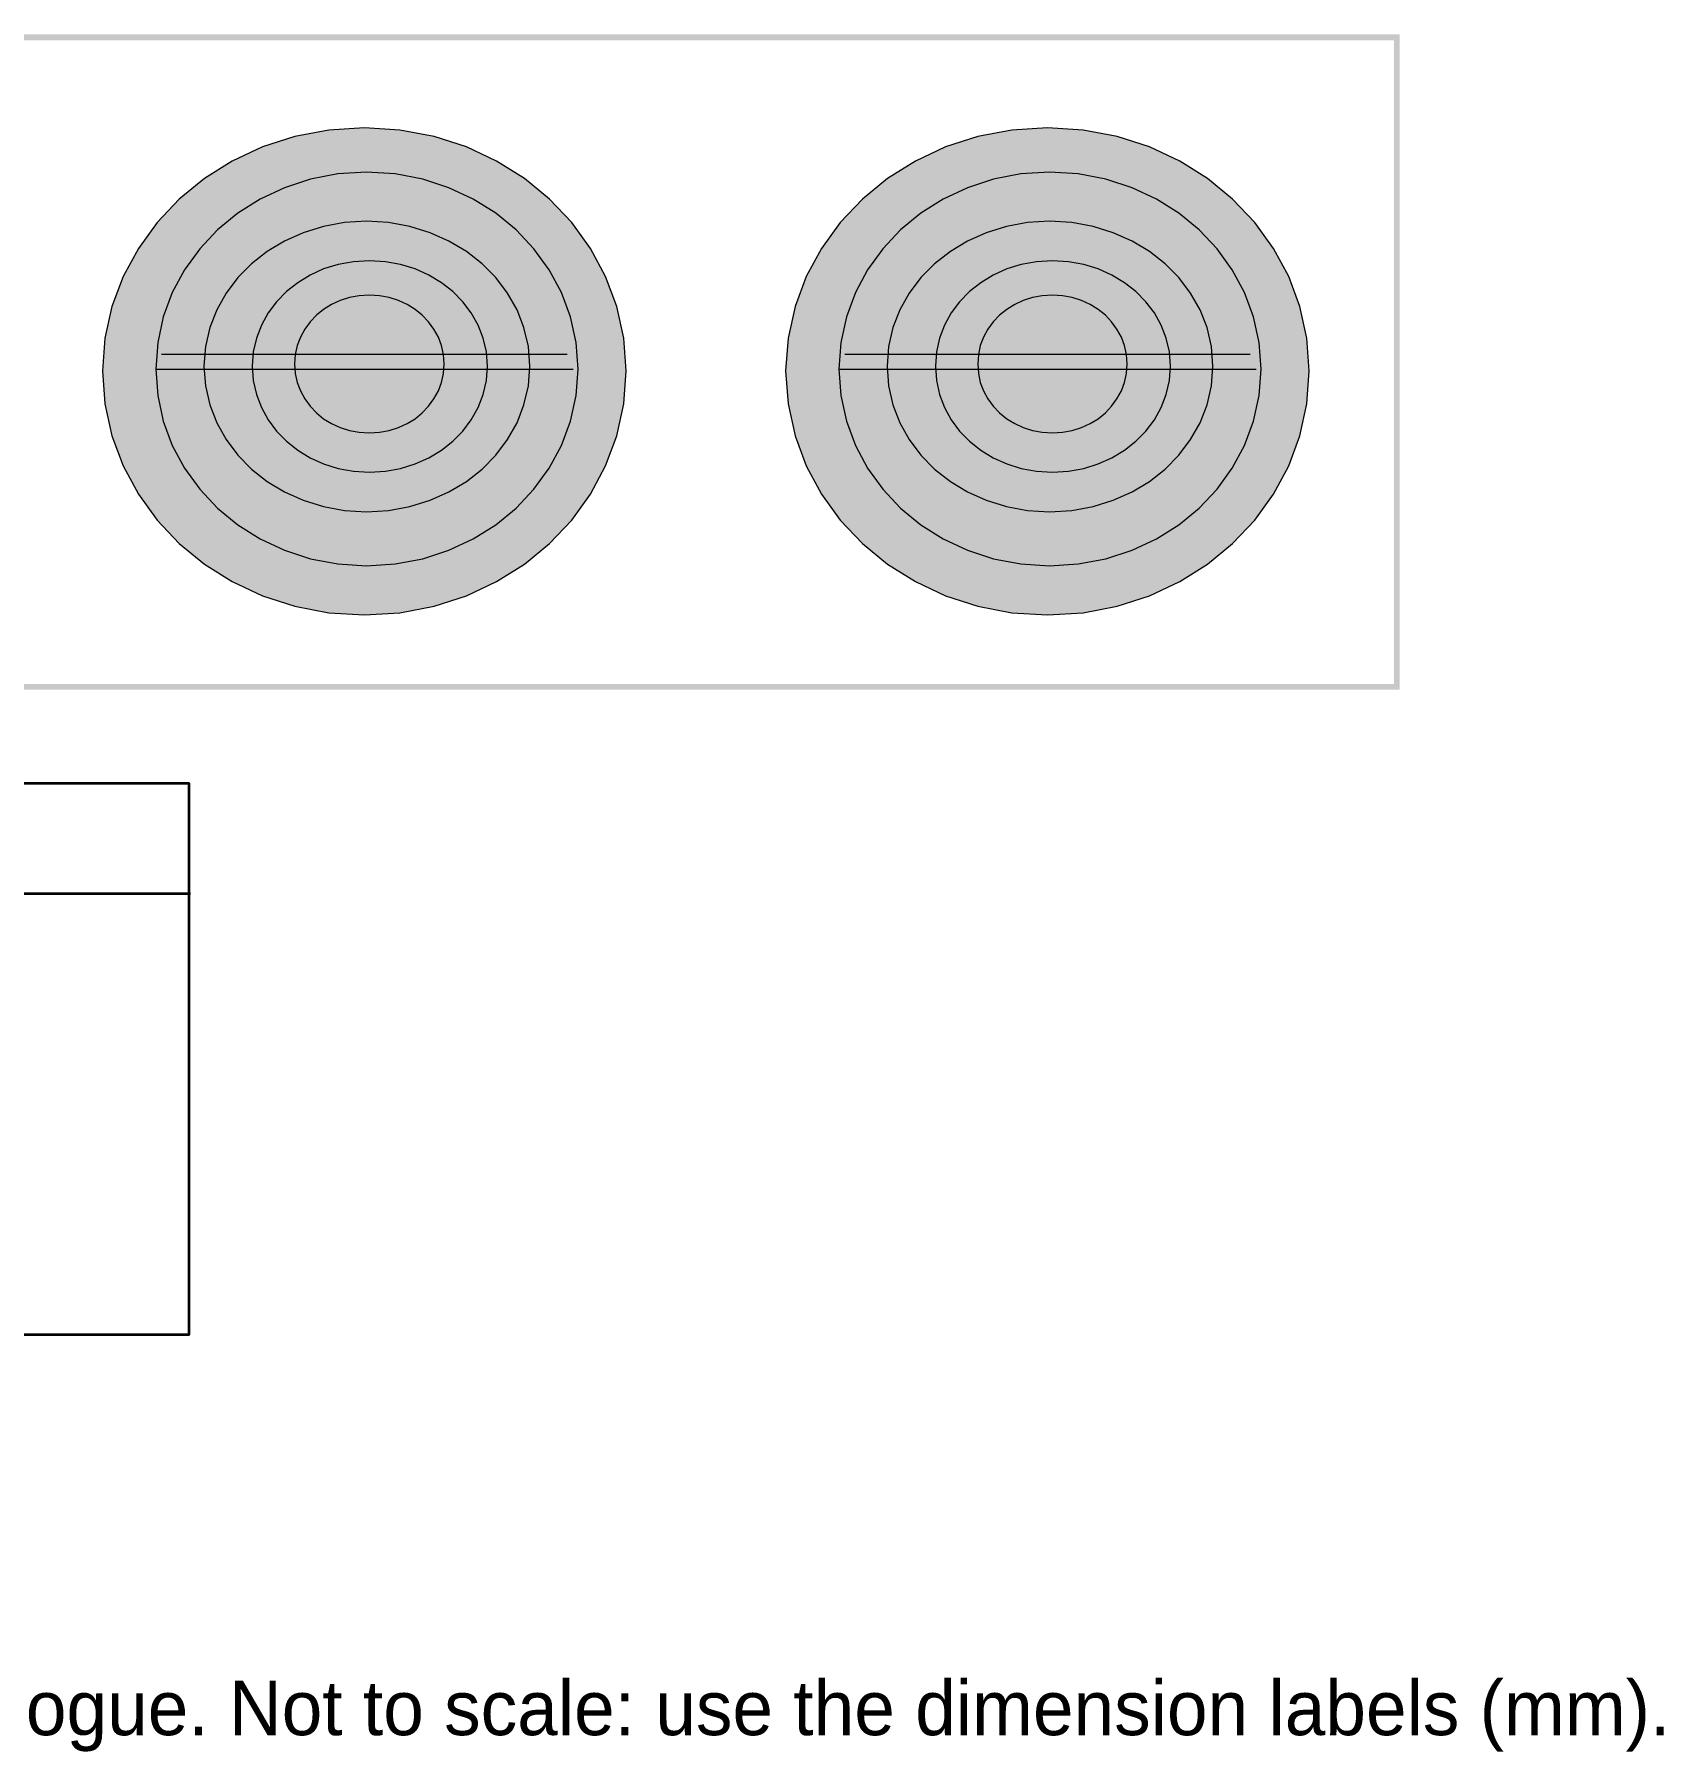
# Model space of a CAD drawing. Extents: x 0 to 239, y -13 to 260.
# Drawn here: x 119.5 to 238.8, y -13.2 to 112.6 of the extents above; entities that cross this region are included whole.
import ezdxf

# ---------------------------------------------------------------- set-up
doc = ezdxf.new("R2010")
doc.units = 0
for name, color, linetype in [('FILL', 8, 'Continuous'), ('GEOMETRY', 7, 'Continuous'), ('NOTE', 1, 'Continuous')]:
    doc.layers.add(name, color=color, linetype=linetype)

msp = doc.modelspace()

# ---------------------------------------------------------------- hatches: boundary and pattern name
at = {"layer": 'FILL'}
for points in [[(19.47, 112.56), (219.52, 112.56), (219.52, 112.13), (19.47, 112.13), (19.47, 112.56)], [(219.09, 112.12), (219.52, 112.12), (219.52, 64.56), (219.09, 64.56), (219.09, 112.12)], [(143.71, 105.71), (141.11, 105.55), (138.61, 105.07), (136.24, 104.31), (134.03, 103.27), (131.99, 101.99), (130.15, 100.49), (128.53, 98.77), (127.16, 96.88), (126.05, 94.83), (125.22, 92.63), (124.71, 90.32), (124.54, 87.91), (124.71, 85.49), (125.22, 83.16), (126.05, 80.95), (127.16, 78.89), (128.53, 76.99), (130.15, 75.27), (131.99, 73.76), (134.03, 72.48), (136.24, 71.44), (138.61, 70.68), (141.11, 70.2), (143.71, 70.04), (146.31, 70.2), (148.81, 70.68), (151.17, 71.44), (153.39, 72.48), (155.43, 73.76), (157.27, 75.27), (158.89, 76.99), (160.26, 78.89), (161.37, 80.95), (162.19, 83.16), (162.7, 85.49), (162.88, 87.91), (162.7, 90.32), (162.19, 92.63), (161.37, 94.83), (160.26, 96.88), (158.89, 98.77), (157.27, 100.49), (155.43, 101.99), (153.39, 103.27), (151.17, 104.31), (148.81, 105.07), (146.31, 105.55), (143.71, 105.71)], [(193.72, 105.71), (191.12, 105.55), (188.63, 105.07), (186.26, 104.31), (184.05, 103.27), (182.01, 101.99), (180.17, 100.49), (178.55, 98.77), (177.17, 96.88), (176.06, 94.83), (175.24, 92.63), (174.73, 90.32), (174.55, 87.91), (174.73, 85.49), (175.24, 83.16), (176.06, 80.95), (177.17, 78.89), (178.55, 76.99), (180.17, 75.27), (182.01, 73.76), (184.05, 72.48), (186.26, 71.44), (188.63, 70.68), (191.12, 70.2), (193.72, 70.04), (196.33, 70.2), (198.82, 70.68), (201.19, 71.44), (203.4, 72.48), (205.44, 73.76), (207.28, 75.27), (208.9, 76.99), (210.28, 78.89), (211.39, 80.95), (212.21, 83.16), (212.72, 85.49), (212.89, 87.91), (212.72, 90.32), (212.21, 92.63), (211.39, 94.83), (210.28, 96.88), (208.9, 98.77), (207.28, 100.49), (205.44, 101.99), (203.4, 103.27), (201.19, 104.31), (198.82, 105.07), (196.33, 105.55), (193.72, 105.71)], [(143.85, 102.47), (141.76, 102.34), (139.76, 101.95), (137.86, 101.33), (136.08, 100.49), (134.43, 99.46), (132.95, 98.23), (131.65, 96.85), (130.54, 95.31), (129.64, 93.65), (128.98, 91.87), (128.57, 90), (128.43, 88.05), (128.57, 86.1), (128.98, 84.23), (129.64, 82.46), (130.54, 80.79), (131.65, 79.26), (132.95, 77.87), (134.43, 76.65), (136.08, 75.62), (137.86, 74.78), (139.76, 74.16), (141.76, 73.77), (143.85, 73.64), (145.96, 73.77), (147.98, 74.16), (149.89, 74.78), (151.68, 75.62), (153.33, 76.65), (154.82, 77.87), (156.12, 79.26), (157.24, 80.79), (158.13, 82.46), (158.8, 84.23), (159.21, 86.1), (159.35, 88.05), (159.21, 90), (158.8, 91.87), (158.13, 93.65), (157.24, 95.31), (156.12, 96.85), (154.82, 98.23), (153.33, 99.46), (151.68, 100.49), (149.89, 101.33), (147.98, 101.95), (145.96, 102.34), (143.85, 102.47)], [(193.87, 102.47), (191.78, 102.34), (189.77, 101.95), (187.87, 101.33), (186.09, 100.49), (184.45, 99.46), (182.97, 98.23), (181.66, 96.85), (180.55, 95.31), (179.66, 93.65), (179, 91.87), (178.59, 90), (178.45, 88.05), (178.59, 86.1), (179, 84.23), (179.66, 82.46), (180.55, 80.79), (181.66, 79.26), (182.97, 77.87), (184.45, 76.65), (186.09, 75.62), (187.87, 74.78), (189.77, 74.16), (191.78, 73.77), (193.87, 73.64), (195.97, 73.77), (197.99, 74.16), (199.91, 74.78), (201.7, 75.62), (203.34, 76.65), (204.83, 77.87), (206.14, 79.26), (207.25, 80.79), (208.15, 82.46), (208.81, 84.23), (209.22, 86.1), (209.36, 88.05), (209.22, 90), (208.81, 91.87), (208.15, 93.65), (207.25, 95.31), (206.14, 96.85), (204.83, 98.23), (203.34, 99.46), (201.7, 100.49), (199.91, 101.33), (197.99, 101.95), (195.97, 102.34), (193.87, 102.47)], [(143.85, 98.87), (142.24, 98.77), (140.7, 98.49), (139.23, 98.03), (137.86, 97.42), (136.59, 96.65), (135.45, 95.76), (134.44, 94.74), (133.59, 93.61), (132.9, 92.39), (132.39, 91.08), (132.07, 89.7), (131.96, 88.27), (132.07, 86.82), (132.39, 85.43), (132.9, 84.11), (133.59, 82.88), (134.44, 81.74), (135.45, 80.72), (136.59, 79.82), (137.86, 79.06), (139.23, 78.44), (140.7, 77.98), (142.24, 77.7), (143.85, 77.6), (145.48, 77.7), (147.04, 77.98), (148.52, 78.44), (149.9, 79.06), (151.17, 79.82), (152.32, 80.72), (153.33, 81.74), (154.19, 82.88), (154.88, 84.11), (155.39, 85.43), (155.71, 86.82), (155.82, 88.27), (155.71, 89.7), (155.39, 91.08), (154.88, 92.39), (154.19, 93.61), (153.33, 94.74), (152.32, 95.76), (151.17, 96.65), (149.9, 97.42), (148.52, 98.03), (147.04, 98.49), (145.48, 98.77), (143.85, 98.87)], [(193.87, 98.87), (192.26, 98.77), (190.71, 98.49), (189.24, 98.03), (187.87, 97.42), (186.61, 96.65), (185.46, 95.76), (184.46, 94.74), (183.6, 93.61), (182.91, 92.39), (182.4, 91.08), (182.08, 89.7), (181.98, 88.27), (182.08, 86.82), (182.4, 85.43), (182.91, 84.11), (183.6, 82.88), (184.46, 81.74), (185.46, 80.72), (186.61, 79.82), (187.87, 79.06), (189.24, 78.44), (190.71, 77.98), (192.26, 77.7), (193.87, 77.6), (195.5, 77.7), (197.06, 77.98), (198.53, 78.44), (199.92, 79.06), (201.19, 79.82), (202.34, 80.72), (203.35, 81.74), (204.2, 82.88), (204.89, 84.11), (205.41, 85.43), (205.72, 86.82), (205.83, 88.27), (205.72, 89.7), (205.41, 91.08), (204.89, 92.39), (204.2, 93.61), (203.35, 94.74), (202.34, 95.76), (201.19, 96.65), (199.92, 97.42), (198.53, 98.03), (197.06, 98.49), (195.5, 98.77), (193.87, 98.87)], [(144.07, 95.98), (142.9, 95.91), (141.78, 95.71), (140.72, 95.38), (139.73, 94.93), (138.82, 94.37), (138, 93.72), (137.27, 92.98), (136.66, 92.16), (136.16, 91.27), (135.8, 90.32), (135.57, 89.31), (135.49, 88.27), (135.57, 87.21), (135.8, 86.19), (136.16, 85.23), (136.66, 84.33), (137.27, 83.5), (138, 82.76), (138.82, 82.1), (139.73, 81.54), (140.72, 81.1), (141.78, 80.76), (142.9, 80.56), (144.07, 80.49), (145.24, 80.56), (146.36, 80.76), (147.43, 81.1), (148.43, 81.54), (149.35, 82.1), (150.18, 82.76), (150.91, 83.5), (151.53, 84.33), (152.03, 85.23), (152.41, 86.19), (152.64, 87.21), (152.72, 88.27), (152.64, 89.31), (152.41, 90.32), (152.03, 91.27), (151.53, 92.16), (150.91, 92.98), (150.18, 93.72), (149.35, 94.37), (148.43, 94.93), (147.43, 95.38), (146.36, 95.71), (145.24, 95.91), (144.07, 95.98)], [(194.08, 95.98), (192.92, 95.91), (191.8, 95.71), (190.74, 95.38), (189.75, 94.93), (188.83, 94.37), (188.01, 93.72), (187.29, 92.98), (186.67, 92.16), (186.18, 91.27), (185.81, 90.32), (185.59, 89.31), (185.51, 88.27), (185.59, 87.21), (185.81, 86.19), (186.18, 85.23), (186.67, 84.33), (187.29, 83.5), (188.01, 82.76), (188.83, 82.1), (189.75, 81.54), (190.74, 81.1), (191.8, 80.76), (192.92, 80.56), (194.08, 80.49), (195.25, 80.56), (196.38, 80.76), (197.44, 81.1), (198.44, 81.54), (199.36, 82.1), (200.19, 82.76), (200.92, 83.5), (201.55, 84.33), (202.05, 85.23), (202.42, 86.19), (202.65, 87.21), (202.73, 88.27), (202.65, 89.31), (202.42, 90.32), (202.05, 91.27), (201.55, 92.16), (200.92, 92.98), (200.19, 93.72), (199.36, 94.37), (198.44, 94.93), (197.44, 95.38), (196.38, 95.71), (195.25, 95.91), (194.08, 95.98)], [(144.07, 93.46), (143.33, 93.41), (142.61, 93.28), (141.94, 93.07), (141.3, 92.78), (140.72, 92.42), (140.2, 91.99), (139.73, 91.51), (139.34, 90.97), (139.02, 90.39), (138.79, 89.77), (138.64, 89.11), (138.59, 88.42), (138.64, 87.73), (138.79, 87.07), (139.02, 86.44), (139.34, 85.86), (139.73, 85.32), (140.2, 84.84), (140.72, 84.41), (141.3, 84.05), (141.94, 83.76), (142.61, 83.55), (143.33, 83.42), (144.07, 83.37), (144.81, 83.42), (145.53, 83.55), (146.2, 83.76), (146.83, 84.05), (147.42, 84.41), (147.94, 84.84), (148.41, 85.32), (148.8, 85.86), (149.12, 86.44), (149.35, 87.07), (149.5, 87.73), (149.55, 88.42), (149.5, 89.11), (149.35, 89.77), (149.12, 90.39), (148.8, 90.97), (148.41, 91.51), (147.94, 91.99), (147.42, 92.42), (146.83, 92.78), (146.2, 93.07), (145.53, 93.28), (144.81, 93.41), (144.07, 93.46)], [(194.08, 93.46), (193.34, 93.41), (192.63, 93.28), (191.95, 93.07), (191.32, 92.78), (190.74, 92.42), (190.21, 91.99), (189.75, 91.51), (189.35, 90.97), (189.04, 90.39), (188.8, 89.77), (188.66, 89.11), (188.61, 88.42), (188.66, 87.73), (188.8, 87.07), (189.04, 86.44), (189.35, 85.86), (189.75, 85.32), (190.21, 84.84), (190.74, 84.41), (191.32, 84.05), (191.95, 83.76), (192.63, 83.55), (193.34, 83.42), (194.08, 83.37), (194.83, 83.42), (195.54, 83.55), (196.22, 83.76), (196.85, 84.05), (197.43, 84.41), (197.96, 84.84), (198.42, 85.32), (198.81, 85.86), (199.13, 86.44), (199.37, 87.07), (199.51, 87.73), (199.56, 88.42), (199.51, 89.11), (199.37, 89.77), (199.13, 90.39), (198.81, 90.97), (198.42, 91.51), (197.96, 91.99), (197.43, 92.42), (196.85, 92.78), (196.22, 93.07), (195.54, 93.28), (194.83, 93.41), (194.08, 93.46)], [(19.47, 64.99), (219.52, 64.99), (219.52, 64.56), (19.47, 64.56), (19.47, 64.99)]]:
    msp.add_hatch(color=7, dxfattribs=at).paths.add_polyline_path(points)

# ---------------------------------------------------------------- linework, layer by layer
at = {"layer": 'GEOMETRY', "lineweight": 13}
for points in [[(143.71, 105.71), (141.11, 105.55), (138.61, 105.07), (136.24, 104.31), (134.03, 103.27), (131.99, 101.99), (130.15, 100.49), (128.53, 98.77), (127.16, 96.88), (126.05, 94.83), (125.22, 92.63), (124.71, 90.32), (124.54, 87.91), (124.71, 85.49), (125.22, 83.16), (126.05, 80.95), (127.16, 78.89), (128.53, 76.99), (130.15, 75.27), (131.99, 73.76), (134.03, 72.48), (136.24, 71.44), (138.61, 70.68), (141.11, 70.2), (143.71, 70.04), (146.31, 70.2), (148.81, 70.68), (151.17, 71.44), (153.39, 72.48), (155.43, 73.76), (157.27, 75.27), (158.89, 76.99), (160.26, 78.89), (161.37, 80.95), (162.19, 83.16), (162.7, 85.49), (162.88, 87.91), (162.7, 90.32), (162.19, 92.63), (161.37, 94.83), (160.26, 96.88), (158.89, 98.77), (157.27, 100.49), (155.43, 101.99), (153.39, 103.27), (151.17, 104.31), (148.81, 105.07), (146.31, 105.55), (143.71, 105.71)], [(193.72, 105.71), (191.12, 105.55), (188.63, 105.07), (186.26, 104.31), (184.05, 103.27), (182.01, 101.99), (180.17, 100.49), (178.55, 98.77), (177.17, 96.88), (176.06, 94.83), (175.24, 92.63), (174.73, 90.32), (174.55, 87.91), (174.73, 85.49), (175.24, 83.16), (176.06, 80.95), (177.17, 78.89), (178.55, 76.99), (180.17, 75.27), (182.01, 73.76), (184.05, 72.48), (186.26, 71.44), (188.63, 70.68), (191.12, 70.2), (193.72, 70.04), (196.33, 70.2), (198.82, 70.68), (201.19, 71.44), (203.4, 72.48), (205.44, 73.76), (207.28, 75.27), (208.9, 76.99), (210.28, 78.89), (211.39, 80.95), (212.21, 83.16), (212.72, 85.49), (212.89, 87.91), (212.72, 90.32), (212.21, 92.63), (211.39, 94.83), (210.28, 96.88), (208.9, 98.77), (207.28, 100.49), (205.44, 101.99), (203.4, 103.27), (201.19, 104.31), (198.82, 105.07), (196.33, 105.55), (193.72, 105.71)], [(143.85, 102.47), (141.76, 102.34), (139.76, 101.95), (137.86, 101.33), (136.08, 100.49), (134.43, 99.46), (132.95, 98.23), (131.65, 96.85), (130.54, 95.31), (129.64, 93.65), (128.98, 91.87), (128.57, 90), (128.43, 88.05), (128.57, 86.1), (128.98, 84.23), (129.64, 82.46), (130.54, 80.79), (131.65, 79.26), (132.95, 77.87), (134.43, 76.65), (136.08, 75.62), (137.86, 74.78), (139.76, 74.16), (141.76, 73.77), (143.85, 73.64), (145.96, 73.77), (147.98, 74.16), (149.89, 74.78), (151.68, 75.62), (153.33, 76.65), (154.82, 77.87), (156.12, 79.26), (157.24, 80.79), (158.13, 82.46), (158.8, 84.23), (159.21, 86.1), (159.35, 88.05), (159.21, 90), (158.8, 91.87), (158.13, 93.65), (157.24, 95.31), (156.12, 96.85), (154.82, 98.23), (153.33, 99.46), (151.68, 100.49), (149.89, 101.33), (147.98, 101.95), (145.96, 102.34), (143.85, 102.47)], [(193.87, 102.47), (191.78, 102.34), (189.77, 101.95), (187.87, 101.33), (186.09, 100.49), (184.45, 99.46), (182.97, 98.23), (181.66, 96.85), (180.55, 95.31), (179.66, 93.65), (179, 91.87), (178.59, 90), (178.45, 88.05), (178.59, 86.1), (179, 84.23), (179.66, 82.46), (180.55, 80.79), (181.66, 79.26), (182.97, 77.87), (184.45, 76.65), (186.09, 75.62), (187.87, 74.78), (189.77, 74.16), (191.78, 73.77), (193.87, 73.64), (195.97, 73.77), (197.99, 74.16), (199.91, 74.78), (201.7, 75.62), (203.34, 76.65), (204.83, 77.87), (206.14, 79.26), (207.25, 80.79), (208.15, 82.46), (208.81, 84.23), (209.22, 86.1), (209.36, 88.05), (209.22, 90), (208.81, 91.87), (208.15, 93.65), (207.25, 95.31), (206.14, 96.85), (204.83, 98.23), (203.34, 99.46), (201.7, 100.49), (199.91, 101.33), (197.99, 101.95), (195.97, 102.34), (193.87, 102.47)], [(143.85, 98.87), (142.24, 98.77), (140.7, 98.49), (139.23, 98.03), (137.86, 97.42), (136.59, 96.65), (135.45, 95.76), (134.44, 94.74), (133.59, 93.61), (132.9, 92.39), (132.39, 91.08), (132.07, 89.7), (131.96, 88.27), (132.07, 86.82), (132.39, 85.43), (132.9, 84.11), (133.59, 82.88), (134.44, 81.74), (135.45, 80.72), (136.59, 79.82), (137.86, 79.06), (139.23, 78.44), (140.7, 77.98), (142.24, 77.7), (143.85, 77.6), (145.48, 77.7), (147.04, 77.98), (148.52, 78.44), (149.9, 79.06), (151.17, 79.82), (152.32, 80.72), (153.33, 81.74), (154.19, 82.88), (154.88, 84.11), (155.39, 85.43), (155.71, 86.82), (155.82, 88.27), (155.71, 89.7), (155.39, 91.08), (154.88, 92.39), (154.19, 93.61), (153.33, 94.74), (152.32, 95.76), (151.17, 96.65), (149.9, 97.42), (148.52, 98.03), (147.04, 98.49), (145.48, 98.77), (143.85, 98.87)], [(193.87, 98.87), (192.26, 98.77), (190.71, 98.49), (189.24, 98.03), (187.87, 97.42), (186.61, 96.65), (185.46, 95.76), (184.46, 94.74), (183.6, 93.61), (182.91, 92.39), (182.4, 91.08), (182.08, 89.7), (181.98, 88.27), (182.08, 86.82), (182.4, 85.43), (182.91, 84.11), (183.6, 82.88), (184.46, 81.74), (185.46, 80.72), (186.61, 79.82), (187.87, 79.06), (189.24, 78.44), (190.71, 77.98), (192.26, 77.7), (193.87, 77.6), (195.5, 77.7), (197.06, 77.98), (198.53, 78.44), (199.92, 79.06), (201.19, 79.82), (202.34, 80.72), (203.35, 81.74), (204.2, 82.88), (204.89, 84.11), (205.41, 85.43), (205.72, 86.82), (205.83, 88.27), (205.72, 89.7), (205.41, 91.08), (204.89, 92.39), (204.2, 93.61), (203.35, 94.74), (202.34, 95.76), (201.19, 96.65), (199.92, 97.42), (198.53, 98.03), (197.06, 98.49), (195.5, 98.77), (193.87, 98.87)], [(144.07, 95.98), (142.9, 95.91), (141.78, 95.71), (140.72, 95.38), (139.73, 94.93), (138.82, 94.37), (138, 93.72), (137.27, 92.98), (136.66, 92.16), (136.16, 91.27), (135.8, 90.32), (135.57, 89.31), (135.49, 88.27), (135.57, 87.21), (135.8, 86.19), (136.16, 85.23), (136.66, 84.33), (137.27, 83.5), (138, 82.76), (138.82, 82.1), (139.73, 81.54), (140.72, 81.1), (141.78, 80.76), (142.9, 80.56), (144.07, 80.49), (145.24, 80.56), (146.36, 80.76), (147.43, 81.1), (148.43, 81.54), (149.35, 82.1), (150.18, 82.76), (150.91, 83.5), (151.53, 84.33), (152.03, 85.23), (152.41, 86.19), (152.64, 87.21), (152.72, 88.27), (152.64, 89.31), (152.41, 90.32), (152.03, 91.27), (151.53, 92.16), (150.91, 92.98), (150.18, 93.72), (149.35, 94.37), (148.43, 94.93), (147.43, 95.38), (146.36, 95.71), (145.24, 95.91), (144.07, 95.98)], [(194.08, 95.98), (192.92, 95.91), (191.8, 95.71), (190.74, 95.38), (189.75, 94.93), (188.83, 94.37), (188.01, 93.72), (187.29, 92.98), (186.67, 92.16), (186.18, 91.27), (185.81, 90.32), (185.59, 89.31), (185.51, 88.27), (185.59, 87.21), (185.81, 86.19), (186.18, 85.23), (186.67, 84.33), (187.29, 83.5), (188.01, 82.76), (188.83, 82.1), (189.75, 81.54), (190.74, 81.1), (191.8, 80.76), (192.92, 80.56), (194.08, 80.49), (195.25, 80.56), (196.38, 80.76), (197.44, 81.1), (198.44, 81.54), (199.36, 82.1), (200.19, 82.76), (200.92, 83.5), (201.55, 84.33), (202.05, 85.23), (202.42, 86.19), (202.65, 87.21), (202.73, 88.27), (202.65, 89.31), (202.42, 90.32), (202.05, 91.27), (201.55, 92.16), (200.92, 92.98), (200.19, 93.72), (199.36, 94.37), (198.44, 94.93), (197.44, 95.38), (196.38, 95.71), (195.25, 95.91), (194.08, 95.98)], [(144.07, 93.46), (143.33, 93.41), (142.61, 93.28), (141.94, 93.07), (141.3, 92.78), (140.72, 92.42), (140.2, 91.99), (139.73, 91.51), (139.34, 90.97), (139.02, 90.39), (138.79, 89.77), (138.64, 89.11), (138.59, 88.42), (138.64, 87.73), (138.79, 87.07), (139.02, 86.44), (139.34, 85.86), (139.73, 85.32), (140.2, 84.84), (140.72, 84.41), (141.3, 84.05), (141.94, 83.76), (142.61, 83.55), (143.33, 83.42), (144.07, 83.37), (144.81, 83.42), (145.53, 83.55), (146.2, 83.76), (146.83, 84.05), (147.42, 84.41), (147.94, 84.84), (148.41, 85.32), (148.8, 85.86), (149.12, 86.44), (149.35, 87.07), (149.5, 87.73), (149.55, 88.42), (149.5, 89.11), (149.35, 89.77), (149.12, 90.39), (148.8, 90.97), (148.41, 91.51), (147.94, 91.99), (147.42, 92.42), (146.83, 92.78), (146.2, 93.07), (145.53, 93.28), (144.81, 93.41), (144.07, 93.46)], [(194.08, 93.46), (193.34, 93.41), (192.63, 93.28), (191.95, 93.07), (191.32, 92.78), (190.74, 92.42), (190.21, 91.99), (189.75, 91.51), (189.35, 90.97), (189.04, 90.39), (188.8, 89.77), (188.66, 89.11), (188.61, 88.42), (188.66, 87.73), (188.8, 87.07), (189.04, 86.44), (189.35, 85.86), (189.75, 85.32), (190.21, 84.84), (190.74, 84.41), (191.32, 84.05), (191.95, 83.76), (192.63, 83.55), (193.34, 83.42), (194.08, 83.37), (194.83, 83.42), (195.54, 83.55), (196.22, 83.76), (196.85, 84.05), (197.43, 84.41), (197.96, 84.84), (198.42, 85.32), (198.81, 85.86), (199.13, 86.44), (199.37, 87.07), (199.51, 87.73), (199.56, 88.42), (199.51, 89.11), (199.37, 89.77), (199.13, 90.39), (198.81, 90.97), (198.42, 91.51), (197.96, 91.99), (197.43, 92.42), (196.85, 92.78), (196.22, 93.07), (195.54, 93.28), (194.83, 93.41), (194.08, 93.46)]]:
    msp.add_lwpolyline(points, close=True, dxfattribs=at)
for points in [[(128.43, 88.05), (158.99, 88.05)], [(128.86, 89.14), (158.55, 89.14)], [(178.45, 88.05), (209, 88.05)], [(178.88, 89.14), (208.57, 89.14)]]:
    msp.add_lwpolyline(points, dxfattribs=at)
at = {"layer": 'GEOMETRY', "lineweight": 35}
msp.add_lwpolyline([(18.31, 57.71), (130.85, 57.71), (130.85, 17.32), (18.31, 17.32), (18.31, 57.71)], close=True, dxfattribs=at)
msp.add_lwpolyline([(18.23, 49.63), (130.98, 49.63)], dxfattribs=at)

# ---------------------------------------------------------------- texts
at = {"layer": 'NOTE'}
msp.add_text('STRIPLINE - drawing taken from the product catalogue. Not to scale: use the dimension labels (mm).', height=4, dxfattribs=at).set_placement((0, -12))

doc.saveas('drawing.dxf')
